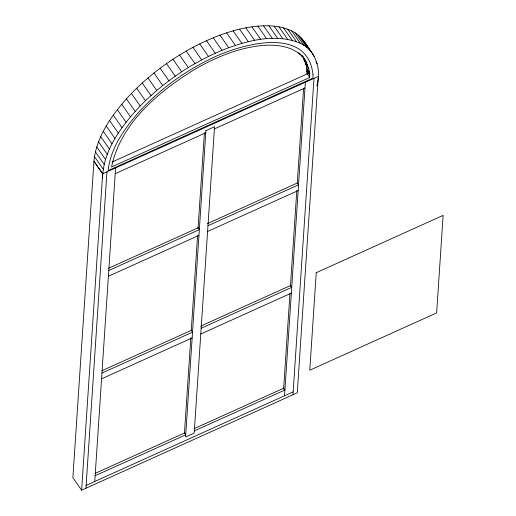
<?xml version="1.0" encoding="UTF-8"?>
<svg xmlns="http://www.w3.org/2000/svg" width="516" height="516" viewBox="0 0 516 516"><rect width="100%" height="100%" fill="white"/><g stroke="black" fill="none" stroke-linecap="round" stroke-linejoin="round"><path stroke-width="0.77" d="M102.613 178.181C103.136 149.885 121.731 125.865 140.178 106.019C163.385 82.276 191.352 63.113 222.003 50.31C245.3 41.196 271.88 33.637 296.552 41.783C314.799 47.311 322.165 68.667 316.792 85.817M102.645 173.789L318.295 76.4L297.274 392.805L81.631 490.2L102.645 173.789L93.893 161.263C96.337 137.217 110.908 116.506 126.426 98.84C145.389 77.987 168.151 60.694 192.945 47.356C214.798 35.914 238.611 26.851 263.495 25.8C273.099 25.574 282.974 26.709 291.714 30.941C301.421 35.307 306.588 45.105 312.425 53.387M85.94 488.252L106.96 171.847M94.757 481.48L115.584 167.952M184.425 433.582L190.785 337.903M191.262 330.666L197.564 235.786M198.047 228.549L204.4 132.87M283.6 389.161L289.953 293.494M290.437 286.257L296.79 190.591M297.268 183.354L303.569 88.494M284.529 395.772L305.356 82.244M292.965 394.753L313.98 78.348M111.991 162.069L307.265 73.878C307.297 67.357 305.633 60.694 301.75 55.38M302.054 55.76C305.201 55.909 314.612 84.585 306.872 70.84M306.801 69.441L309.561 73.395L309.761 77.465L111.553 166.978C120.802 122.569 159.328 91.068 196.19 68.48C216.52 56.986 238.708 47.807 262.128 45.505C277.015 44.221 294.739 46.201 304.356 59.056M115.203 173.699L205.774 132.799M214.398 128.903L304.969 87.997M108.631 268.23L198.441 227.672M207.451 223.602L297.642 182.87M108.773 270.519L199.344 229.62L198.092 227.827M207.967 225.724L298.538 184.818L297.293 183.025M108.386 276.273L198.963 235.373M207.587 231.478L298.158 190.572M101.82 370.772L191.63 330.214M200.64 326.144L290.83 285.413M101.962 373.068L192.532 332.162L191.281 330.375M201.156 328.266L291.727 287.36L290.482 285.574M101.575 378.821L192.152 337.916M200.776 334.02L291.346 293.114M95.002 473.436L184.812 432.872M194.203 428.635L284.006 388.077M95.144 475.726L185.715 434.82L184.464 433.034M194.339 430.925L284.909 390.025L283.658 388.232M86.133 485.375L293.153 391.876M311.677 52.638L303.679 40.854M312.593 53.961L314.438 56.599M301.267 37.926L310.013 50.452M298.454 35.288L307.207 47.82M315.844 61.843L317.224 63.816M295.268 32.959L304.021 45.492M291.714 30.941L300.46 43.473M287.799 29.251L296.552 41.783M283.548 27.883L292.295 40.416M303.447 58.063L306.207 62.017M300.293 53.722L302.137 56.36M304.343 59.766L303.84 59.05L304.53 60.63M304.001 59.946L307.684 65.222M298.629 52.619L299.551 53.935M305.62 62.978L304.724 61.172M306.123 64.668L305.291 62.829M305.091 63.391L308.774 68.667M278.969 26.851L287.722 39.384M306.717 68.376L309.477 72.337M306.91 70.821L309.671 74.775M306.723 71.227L307.22 71.943M274.093 26.161L282.839 38.694M306.543 72.846L309.761 77.465M268.926 25.806L277.673 38.339M263.495 25.8L272.242 38.332M257.819 26.135L266.572 38.668M251.924 26.806L260.677 39.339M245.829 27.819L254.582 40.351M239.559 29.167L248.312 41.699M233.142 30.844L241.894 43.376M226.601 32.843L235.354 45.376M219.964 35.159L228.711 47.691M213.25 37.778L222.003 50.31M206.49 40.693L215.243 53.219M199.718 43.886L208.464 56.418M192.945 47.356L201.698 59.888M186.212 51.084L194.964 63.616M179.542 55.051L188.288 67.583M172.957 59.25L181.709 71.782M166.487 63.655L175.234 76.187M160.154 68.254L168.9 80.786M153.987 73.027L162.734 85.559M148.002 77.961L156.754 90.487M142.235 83.024L150.988 95.557M136.701 88.21L145.454 100.743M131.425 93.486L140.178 106.019M126.426 98.84L135.179 111.372M121.724 104.251L130.477 116.784M117.338 109.695L126.091 122.228M113.288 115.145L122.034 127.678M109.579 120.589L118.332 133.122M106.238 126.001L114.991 138.533M103.277 131.361L112.024 143.893M100.697 136.643L109.45 149.176M98.524 141.829L107.27 154.361M96.756 146.905L105.503 159.438M95.396 151.846L104.148 164.372M94.46 156.625L103.213 169.158M102.697 173.769L93.951 161.237L72.879 477.668L81.631 490.2M312.98 74.639L312.915 78.129L108.121 170.622C110.54 148.066 124.362 128.665 138.907 112.056C158.567 90.468 182.451 72.827 208.567 59.824C237.179 45.034 307.665 23.73 312.98 74.639M205.916 130.638L185.573 436.981L194.197 433.085L214.54 126.743L205.916 130.638M316.256 272.687L309.774 370.211L436.646 312.915L443.121 215.391L316.256 272.687"/></g></svg>
